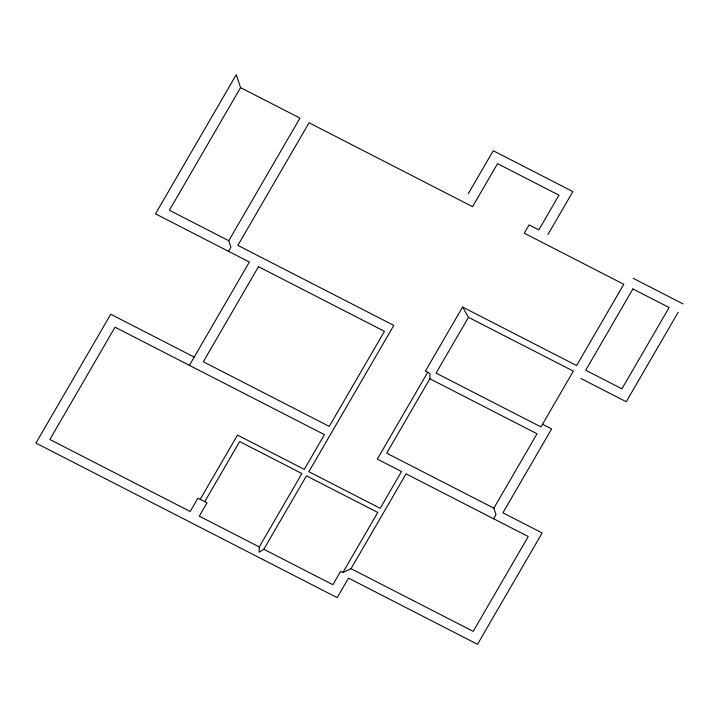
<?xml version="1.0" encoding="UTF-8"?>
<svg xmlns="http://www.w3.org/2000/svg" width="719" height="719" viewBox="0 0 719 719"><rect width="100%" height="100%" fill="white"/><g stroke="black" fill="none" stroke-linecap="round" stroke-linejoin="round"><path stroke-width="1.08" d="M204.753 501.664L239.643 441.565L301.899 473.506L259.271 546.934L259.146 552.237L263.828 549.271L306.456 475.843L377.781 512.44L342.882 572.54L340.608 571.371L332.87 584.7L263.828 549.271M493.611 518.767L496.011 514.633L493.854 508.171L386.678 453.177L429.872 378.778L429.998 373.476L425.405 371.121L462.596 307.058L576.602 365.558L623.786 284.275L524.277 233.208L529.094 224.912L538.81 229.891L558.969 195.182L497.548 163.662L472.572 206.677L309.053 122.778L237.872 245.386L393.796 325.401L308.855 471.709L380.18 508.306L401.535 471.52L377.331 459.099L427.715 372.307M189.403 365.351L249.385 262.031L155.493 213.849L236.272 74.695L240.577 87.637L169.396 210.254L228.768 240.721L230.916 247.183L228.516 251.317M228.768 240.721L299.949 118.105L240.577 87.637M200.206 499.328L237.495 435.094L304.299 469.372L324.458 434.653L115.04 327.199L49.854 439.48L190.184 511.488L197.923 498.159L207.027 502.833L199.289 516.161L259.271 546.934M468.267 193.744L493.234 150.72L572.872 191.587L547.914 234.565M468.464 317.313L436.074 373.107L540.967 426.933L573.358 371.139L468.464 317.313L462.596 307.058M351.034 568.675L406.082 473.857L528.249 536.545L473.201 631.363L351.034 568.675L342.882 572.54M493.854 508.171L537.048 433.773L429.872 378.778M678.233 312.208L626.24 401.759L580.907 378.5M633.16 278.307L683.05 303.912M542.53 424.246L551.635 428.919L502.923 512.818L542.153 532.95L477.506 644.305L348.517 578.112L337.175 597.642L35.95 443.075L110.735 314.257L194.202 357.082M258.489 266.695L203.306 361.756L329.257 426.394L384.449 331.333L258.489 266.695M632.891 288.948L585.706 370.231L621.935 388.817L669.128 307.534L632.891 288.948"/></g></svg>
